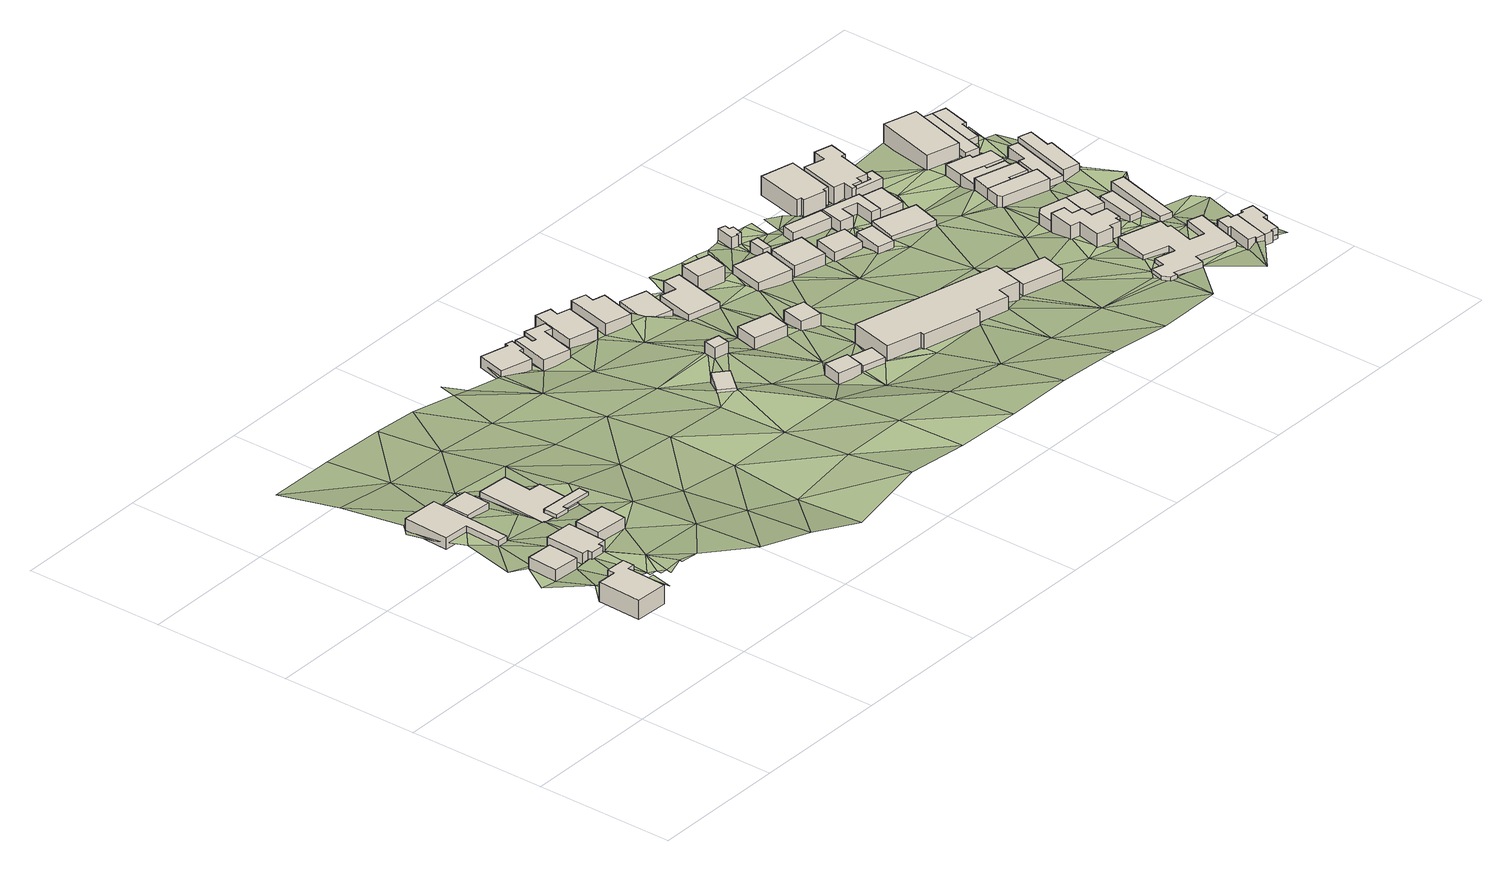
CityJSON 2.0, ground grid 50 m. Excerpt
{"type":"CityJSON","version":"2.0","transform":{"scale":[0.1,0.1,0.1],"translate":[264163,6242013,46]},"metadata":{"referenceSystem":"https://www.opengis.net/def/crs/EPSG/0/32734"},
"CityObjects":{
"building1":{"type":"Building","attributes":{"address":"126 Chester Road Walmer Estate Cape Town","building":"house","building:levels":2,"building_height":6.9,"plus_code":"4FRW3C7X+MC2","ground_height":81.31,"roof_height":88.21},"geometry":[{"type":"Solid","lod":"1","boundaries":[[[[0,1,2,3]],[[1,4,5,2]],[[4,6,7,5]],[[6,8,9,7]],[[8,10,11,9]],[[10,12,13,11]],[[12,14,15,13]],[[14,0,3,15]],[[3,2,5,7,9,11,13,15]],[[14,12,10,8,6,4,1,0]]]]}]},
"building2":{"type":"Building","attributes":{"address":"91 Chester Road Walmer Estate Cape Town","building":"house","building:levels":1,"building_height":4.1,"plus_code":"4FRW3C7X+QCG","ground_height":78.6,"roof_height":82.7},"geometry":[{"type":"Solid","lod":"1","boundaries":[[[[16,17,18,19]],[[17,20,21,18]],[[20,22,23,21]],[[22,16,19,23]],[[19,18,21,23]],[[22,20,17,16]]]]}]},
"building3":{"type":"Building","attributes":{"address":"88 Coronation Road Walmer Estate Cape Town","building":"house","building:levels":1,"building_height":4.1,"plus_code":"4FRW3C7X+WCX","ground_height":73.77,"roof_height":77.87},"geometry":[{"type":"Solid","lod":"1","boundaries":[[[[24,25,26,27]],[[25,28,29,26]],[[28,30,31,29]],[[30,32,33,31]],[[32,34,35,33]],[[34,24,27,35]],[[27,26,29,31,33,35]],[[34,32,30,28,25,24]]]]}]},
"building4":{"type":"Building","attributes":{"address":"93 Chester Road Walmer Estate Cape Town","building":"house","building:levels":1,"building_height":4.1,"plus_code":"4FRW3C7X+QFQ","ground_height":77.95,"roof_height":82.05},"geometry":[{"type":"Solid","lod":"1","boundaries":[[[[36,37,38,39]],[[37,40,41,38]],[[40,42,43,41]],[[42,44,45,43]],[[44,46,47,45]],[[46,48,49,47]],[[48,50,51,49]],[[50,36,39,51]],[[39,38,41,43,45,47,49,51]],[[50,48,46,44,42,40,37,36]]]]}]},
"building5":{"type":"Building","attributes":{"address":"46 Upper Mountain Road Walmer Estate Cape Town","building":"house","building:levels":1,"building_height":4.1,"plus_code":"4FRW3C7X+QGQ","ground_height":77.95,"roof_height":82.05},"geometry":[{"type":"Solid","lod":"1","boundaries":[[[[52,53,54,55]],[[53,56,57,54]],[[56,58,59,57]],[[58,52,55,59]],[[55,54,57,59]],[[58,56,53,52]]]]}]},
"building6":{"type":"Building","attributes":{"address":"90 Coronation Road Walmer Estate Cape Town","building":"house","building:levels":1,"building_height":4.1,"plus_code":"4FRW3C7X+WFQ","ground_height":73.22,"roof_height":77.32},"geometry":[{"type":"Solid","lod":"1","boundaries":[[[[60,61,62,63]],[[61,64,65,62]],[[64,66,67,65]],[[66,60,63,67]],[[63,62,65,67]],[[66,64,61,60]]]]}]},
"building7":{"type":"Building","attributes":{"address":"Upper Mountain Road Walmer Estate Cape Town","building":"roof","building:levels":1,"building_height":1.3,"min_height":2.8,"plus_code":"4FRW3C7X+RHV","ground_height":75.41,"roof_height":80.81,"bottom_roof_height":79.51},"geometry":[{"type":"Solid","lod":"1","boundaries":[[[[68,69,70,71]],[[69,72,73,70]],[[72,74,75,73]],[[74,76,77,75]],[[76,78,79,77]],[[78,68,71,79]],[[71,70,73,75,77,79]],[[78,76,74,72,69,68]]]]}]},
"building8":{"type":"Building","attributes":{"address":"44 Upper Mountain Road Walmer Estate Cape Town","building":"house","building:levels":1,"building_height":4.1,"plus_code":"4FRW3C7X+VHM","ground_height":70.8,"roof_height":74.9},"geometry":[{"type":"Solid","lod":"1","boundaries":[[[[80,81,82,83]],[[81,84,85,82]],[[84,86,87,85]],[[86,88,89,87]],[[88,90,91,89]],[[90,80,83,91]],[[83,82,85,87,89,91]],[[90,88,86,84,81,80]]]]}]},
"building9":{"type":"Building","attributes":{"address":"52 Palmerston Road Woodstock Cape Town","building":"house","building:levels":1,"building_height":4.1,"plus_code":"4FRW3C8X+4WV","ground_height":57.45,"roof_height":61.55},"geometry":[{"type":"Solid","lod":"1","boundaries":[[[[92,93,94,95]],[[93,96,97,94]],[[96,98,99,97]],[[98,100,101,99]],[[100,102,103,101]],[[102,104,105,103]],[[104,106,107,105]],[[106,92,95,107]],[[95,94,97,99,101,103,105,107]],[[106,104,102,100,98,96,93,92]]]]}]},
"building10":{"type":"Building","attributes":{"building":"yes","building:levels":1,"building_height":4.1,"plus_code":"4FRW3F72+W23","ground_height":61.62,"roof_height":65.72},"geometry":[{"type":"Solid","lod":"1","boundaries":[[[[108,109,110,111]],[[109,112,113,110]],[[112,114,115,113]],[[114,108,111,115]],[[111,110,113,115]],[[114,112,109,108]]]]}]},
"building11":{"type":"Building","attributes":{"address":"50 Palmerston Road Woodstock Cape Town","building":"house","building:levels":1,"building_height":4.1,"plus_code":"4FRW3C8X+4XC","ground_height":57.45,"roof_height":61.55},"geometry":[{"type":"Solid","lod":"1","boundaries":[[[[116,117,118,119]],[[117,120,121,118]],[[120,122,123,121]],[[122,124,125,123]],[[124,126,127,125]],[[126,128,129,127]],[[128,130,131,129]],[[130,132,133,131]],[[132,134,135,133]],[[134,116,119,135]],[[119,118,121,123,125,127,129,131,133,135]],[[134,132,130,128,126,124,122,120,117,116]]]]}]},
"building12":{"type":"Building","attributes":{"building":"yes","building:levels":1,"building_height":4.1,"plus_code":"4FRW3F72+X38","ground_height":62.28,"roof_height":66.38},"geometry":[{"type":"Solid","lod":"1","boundaries":[[[[136,137,138,139]],[[137,140,141,138]],[[140,142,143,141]],[[142,136,139,143]],[[139,138,141,143]],[[142,140,137,136]]]]}]},
"building13":{"type":"Building","attributes":{"address":"48 Palmerston Road Woodstock Cape Town","building":"house","building:levels":1,"building_height":4.1,"plus_code":"4FRW3F82+42P","ground_height":56.21,"roof_height":60.31},"geometry":[{"type":"Solid","lod":"1","boundaries":[[[[144,145,146,147]],[[145,148,149,146]],[[148,150,151,149]],[[150,152,153,151]],[[152,154,155,153]],[[154,144,147,155]],[[147,146,149,151,153,155]],[[154,152,150,148,145,144]]]]}]},
"building14":{"type":"Building","attributes":{"building":"school","building:levels":1,"building_height":4.1,"plus_code":"4FRW3F72+R5M","ground_height":57.46,"roof_height":61.56},"geometry":[{"type":"Solid","lod":"1","boundaries":[[[[156,157,158,159]],[[157,160,161,158]],[[160,162,163,161]],[[162,156,159,163]],[[159,158,161,163]],[[162,160,157,156]]]]}]},
"building15":{"type":"Building","attributes":{"address":"46 Palmerston Road Woodstock Cape Town","building":"house","building:levels":1,"building_height":4.1,"plus_code":"4FRW3F82+43H","ground_height":56.21,"roof_height":60.31},"geometry":[{"type":"Solid","lod":"1","boundaries":[[[[164,165,166,167]],[[165,168,169,166]],[[168,170,171,169]],[[170,172,173,171]],[[172,174,175,173]],[[174,164,167,175]],[[167,166,169,171,173,175]],[[174,172,170,168,165,164]]]]}]},
"building16":{"type":"Building","attributes":{"building":"school","building:levels":1,"building_height":4.1,"plus_code":"4FRW3F72+R6J","ground_height":56.07,"roof_height":60.17},"geometry":[{"type":"Solid","lod":"1","boundaries":[[[[176,177,178,179]],[[177,180,181,178]],[[180,182,183,181]],[[182,176,179,183]],[[179,178,181,183]],[[182,180,177,176]]]]}]},
"building17":{"type":"Building","attributes":{"building":"school","building:levels":1,"building_height":4.1,"plus_code":"4FRW3F72+X58","ground_height":56.25,"roof_height":60.35},"geometry":[{"type":"Solid","lod":"1","boundaries":[[[[184,185,186,187]],[[185,188,189,186]],[[188,190,191,189]],[[190,184,187,191]],[[187,186,189,191]],[[190,188,185,184]]]]}]},
"building18":{"type":"Building","attributes":{"address":"Palmerston Road Woodstock Cape Town","building":"house","building:levels":1,"building_height":4.1,"plus_code":"4FRW3F82+452","ground_height":51.7,"roof_height":55.8},"geometry":[{"type":"Solid","lod":"1","boundaries":[[[[192,193,194,195]],[[193,196,197,194]],[[196,198,199,197]],[[198,192,195,199]],[[195,194,197,199]],[[198,196,193,192]]]]}]},
"building19":{"type":"Building","attributes":{"building":"school","building:levels":1,"building_height":4.1,"plus_code":"4FRW3F72+W7R","ground_height":54.85,"roof_height":58.95},"geometry":[{"type":"Solid","lod":"1","boundaries":[[[[200,201,202,203]],[[201,204,205,202]],[[204,206,207,205]],[[206,200,203,207]],[[203,202,205,207]],[[206,204,201,200]]]]}]},
"building20":{"type":"Building","attributes":{"address":"Palmerston Road Woodstock Cape Town","building":"house","building:levels":1,"building_height":4.1,"plus_code":"4FRW3F82+36C","ground_height":51.67,"roof_height":55.77},"geometry":[{"type":"Solid","lod":"1","boundaries":[[[[208,209,210,211]],[[209,212,213,210]],[[212,214,215,213]],[[214,216,217,215]],[[216,218,219,217]],[[218,208,211,219]],[[211,210,213,215,217,219]],[[218,216,214,212,209,208]]]]}]},
"building21":{"type":"Building","attributes":{"building":"school","building:levels":2,"building_height":6.9,"plus_code":"4FRW3F72+R96","ground_height":56.07,"roof_height":62.97},"geometry":[{"type":"Solid","lod":"1","boundaries":[[[[220,221,222,223]],[[221,224,225,222]],[[224,226,227,225]],[[226,228,229,227]],[[228,230,231,229]],[[230,232,233,231]],[[232,234,235,233]],[[234,236,237,235]],[[236,238,239,237]],[[238,220,223,239]],[[223,222,225,227,229,231,233,235,237,239]],[[238,236,234,232,230,228,226,224,221,220]]]]}]},
"building22":{"type":"Building","attributes":{"address":"Palmerston Road Woodstock Cape Town","building":"house","building:levels":2,"building_height":6.9,"plus_code":"4FRW3F82+37V","ground_height":51.67,"roof_height":58.57},"geometry":[{"type":"Solid","lod":"1","boundaries":[[[[240,241,242,243]],[[241,244,245,242]],[[244,246,247,245]],[[246,240,243,247]],[[243,242,245,247]],[[246,244,241,240]]]]}]},
"building23":{"type":"Building","attributes":{"address":"40 Palmerston Road Woodstock Cape Town","building":"house","building:levels":1,"building_height":4.1,"plus_code":"4FRW3F82+383","ground_height":51.77,"roof_height":55.87},"geometry":[{"type":"Solid","lod":"1","boundaries":[[[[248,249,250,251]],[[249,252,253,250]],[[252,254,255,253]],[[254,248,251,255]],[[251,250,253,255]],[[254,252,249,248]]]]}]},
"building24":{"type":"Building","attributes":{"address":"38 Palmerston Road Woodstock Cape Town","building":"house","building:levels":1,"building_height":4.1,"plus_code":"4FRW3F82+29P","ground_height":51.77,"roof_height":55.87},"geometry":[{"type":"Solid","lod":"1","boundaries":[[[[256,257,258,259]],[[257,260,261,258]],[[260,262,263,261]],[[262,256,259,263]],[[259,258,261,263]],[[262,260,257,256]]]]}]},
"building25":{"type":"Building","attributes":{"building":"yes","building:levels":1,"building_height":4.1,"plus_code":"4FRW3F82+39P","ground_height":50.16,"roof_height":54.26},"geometry":[{"type":"Solid","lod":"1","boundaries":[[[[264,265,266,267]],[[265,268,269,266]],[[268,270,271,269]],[[270,264,267,271]],[[267,266,269,271]],[[270,268,265,264]]]]}]},
"building26":{"type":"Building","attributes":{"building":"yes","building:levels":1,"building_height":4.1,"plus_code":"4FRW3F82+49G","ground_height":50.16,"roof_height":54.26},"geometry":[{"type":"Solid","lod":"1","boundaries":[[[[272,273,274,275]],[[273,276,277,274]],[[276,278,279,277]],[[278,280,281,279]],[[280,282,283,281]],[[282,284,285,283]],[[284,286,287,285]],[[286,272,275,287]],[[275,274,277,279,281,283,285,287]],[[286,284,282,280,278,276,273,272]]]]}]},
"building27":{"type":"Building","attributes":{"building":"school","building:levels":1,"building_height":4.1,"plus_code":"4FRW3F72+QGR","ground_height":56.66,"roof_height":60.76},"geometry":[{"type":"Solid","lod":"1","boundaries":[[[[288,289,290,291]],[[289,292,293,290]],[[292,294,295,293]],[[294,288,291,295]],[[291,290,293,295]],[[294,292,289,288]]]]}]},
"building28":{"type":"Building","attributes":{"address":"36 Palmerston Road Woodstock Cape Town","building":"house","building:levels":1,"building_height":4.1,"plus_code":"4FRW3F82+2CH","ground_height":50.63,"roof_height":54.73},"geometry":[{"type":"Solid","lod":"1","boundaries":[[[[296,297,298,299]],[[297,300,301,298]],[[300,302,303,301]],[[302,296,299,303]],[[299,298,301,303]],[[302,300,297,296]]]]}]},
"building29":{"type":"Building","attributes":{"address":"Roodebloem Road Woodstock Cape Town","building":"garage","building:levels":1,"building_height":4.1,"plus_code":"4FRW3F72+XFW","ground_height":50.63,"roof_height":54.73},"geometry":[{"type":"Solid","lod":"1","boundaries":[[[[304,305,306,307]],[[305,308,309,306]],[[308,310,311,309]],[[310,304,307,311]],[[307,306,309,311]],[[310,308,305,304]]]]}]},
"building30":{"type":"Building","attributes":{"address":"Woodstock Cape Town","building":"yes","building:levels":1,"building_height":4.1,"plus_code":"4FRW3F82+3FC","ground_height":50.63,"roof_height":54.73},"geometry":[{"type":"Solid","lod":"1","boundaries":[[[[312,313,314,315]],[[313,316,317,314]],[[316,318,319,317]],[[318,312,315,319]],[[315,314,317,319]],[[318,316,313,312]]]]}]},
"building31":{"type":"Building","attributes":{"address":"Roodebloem Road Woodstock Cape Town","building":"yes","building:levels":1,"building_height":4.1,"plus_code":"4FRW3F82+2FX","ground_height":50.63,"roof_height":54.73},"geometry":[{"type":"Solid","lod":"1","boundaries":[[[[320,321,322,323]],[[321,324,325,322]],[[324,326,327,325]],[[326,328,329,327]],[[328,330,331,329]],[[330,332,333,331]],[[332,334,335,333]],[[334,320,323,335]],[[323,322,325,327,329,331,333,335]],[[334,332,330,328,326,324,321,320]]]]}]},
"building32":{"type":"Building","attributes":{"address":"80 Roodebloem Road Woodstock Cape Town","building":"yes","building:levels":1,"building_height":4.1,"plus_code":"4FRW3F72+XGX","ground_height":49.49,"roof_height":53.59},"geometry":[{"type":"Solid","lod":"1","boundaries":[[[[336,337,338,339]],[[337,340,341,338]],[[340,342,343,341]],[[342,336,339,343]],[[339,338,341,343]],[[342,340,337,336]]]]}]},
"building33":{"type":"Building","attributes":{"address":"46 Balfour Street Woodstock 7925 Cape Town","building":"residential","building:levels":2,"beds":"12","operator":"St Anne's Homes","building_height":6.9,"plus_code":"4FRW3F82+4GP","ground_height":47.47,"roof_height":54.37},"geometry":[{"type":"Solid","lod":"1","boundaries":[[[[344,345,346,347]],[[345,348,349,346]],[[348,350,351,349]],[[350,352,353,351]],[[352,354,355,353]],[[354,356,357,355]],[[356,358,359,357]],[[358,344,347,359]],[[347,346,349,351,353,355,357,359]],[[358,356,354,352,350,348,345,344]]]]}]},
"building34":{"type":"Building","attributes":{"address":"78 Roodebloem Road Woodstock Cape Town","building":"house","building:levels":1,"building_height":4.1,"plus_code":"4FRW3F82+2HV","ground_height":49.49,"roof_height":53.59},"geometry":[{"type":"Solid","lod":"1","boundaries":[[[[360,361,362,363]],[[361,364,365,362]],[[364,366,367,365]],[[366,360,363,367]],[[363,362,365,367]],[[366,364,361,360]]]]}]},
"building35":{"type":"Building","attributes":{"address":"119 Roodebloem Road Woodstock Cape Town","building":"commercial","building:levels":1,"building_height":4.1,"plus_code":"4FRW3F72+PM8","ground_height":55.45,"roof_height":59.55},"geometry":[{"type":"Solid","lod":"1","boundaries":[[[[368,369,370,371]],[[369,372,373,370]],[[372,374,375,373]],[[374,376,377,375]],[[376,378,379,377]],[[378,380,381,379]],[[380,382,383,381]],[[382,384,385,383]],[[384,386,387,385]],[[386,388,389,387]],[[388,390,391,389]],[[390,392,393,391]],[[392,394,395,393]],[[394,396,397,395]],[[396,398,399,397]],[[398,400,401,399]],[[400,402,403,401]],[[402,404,405,403]],[[404,406,407,405]],[[406,408,409,407]],[[408,368,371,409]],[[371,370,373,375,377,379,381,383,385,387,389,391,393,395,397,399,401,403,405,407,409]],[[408,406,404,402,400,398,396,394,392,390,388,386,384,382,380,378,376,374,372,369,368]]]]}]},
"building36":{"type":"Building","attributes":{"address":"117A Roodebloem Road Woodstock Cape Town","building":"yes","building:levels":2,"building_height":6.9,"plus_code":"4FRW3F72+RM6","ground_height":53.27,"roof_height":60.17},"geometry":[{"type":"Solid","lod":"1","boundaries":[[[[410,411,412,413]],[[411,414,415,412]],[[414,416,417,415]],[[416,418,419,417]],[[418,420,421,419]],[[420,422,423,421]],[[422,424,425,423]],[[424,426,427,425]],[[426,428,429,427]],[[428,430,431,429]],[[430,432,433,431]],[[432,434,435,433]],[[434,436,437,435]],[[436,438,439,437]],[[438,410,413,439]],[[413,412,415,417,419,421,423,425,427,429,431,433,435,437,439]],[[438,436,434,432,430,428,426,424,422,420,418,416,414,411,410]]]]}]},
"building37":{"type":"Building","attributes":{"address":"Annie's Corner Charity Shop Roodebloem Road Woodstock Cape Town","building":"retail","building:levels":1,"operator":"St. Anne's Home","building_height":4.1,"plus_code":"4FRW3F82+3HG","ground_height":49.49,"roof_height":53.59},"geometry":[{"type":"Solid","lod":"1","boundaries":[[[[440,441,442,443]],[[441,444,445,442]],[[444,446,447,445]],[[446,448,449,447]],[[448,450,451,449]],[[450,452,453,451]],[[452,454,455,453]],[[454,440,443,455]],[[443,442,445,447,449,451,453,455]],[[454,452,450,448,446,444,441,440]]]]}]},
"building38":{"type":"Building","attributes":{"address":"District Cafe 117 Roodebloem Road Woodstock Cape Town","building":"yes","building:levels":1,"amenity":"restaurant","building_height":4.1,"plus_code":"4FRW3F72+VM3","ground_height":53.27,"roof_height":57.37},"geometry":[{"type":"Solid","lod":"1","boundaries":[[[[410,438,456,457]],[[438,436,458,456]],[[436,459,460,458]],[[459,461,462,460]],[[461,463,464,462]],[[463,465,466,464]],[[465,410,457,466]],[[457,456,458,460,462,464,466]],[[465,463,461,459,436,438,410]]]]}]},
"building39":{"type":"Building","attributes":{"address":"48 Balfour Street Woodstock 7925 Cape Town","building":"residential","building:levels":2,"beds":"12","operator":"St Anne's Homes","building_height":6.9,"plus_code":"4FRW3F82+4H8","ground_height":47.47,"roof_height":54.37},"geometry":[{"type":"Solid","lod":"1","boundaries":[[[[467,468,469,470]],[[468,471,472,469]],[[471,473,474,472]],[[473,475,476,474]],[[475,477,478,476]],[[477,479,480,478]],[[479,481,482,480]],[[481,483,484,482]],[[483,485,486,484]],[[485,487,488,486]],[[487,489,490,488]],[[489,491,492,490]],[[491,493,494,492]],[[493,495,496,494]],[[495,467,470,496]],[[470,469,472,474,476,478,480,482,484,486,488,490,492,494,496]],[[495,493,491,489,487,485,483,481,479,477,475,473,471,468,467]]]]}]},
"building40":{"type":"Building","attributes":{"address":"1 Devonshire Street Woodstock Cape Town","building":"semidetached_house","building:levels":1,"building_height":4.1,"plus_code":"4FRW3F72+MQ2","ground_height":57.22,"roof_height":61.32},"geometry":[{"type":"Solid","lod":"1","boundaries":[[[[497,498,499,500]],[[498,501,502,499]],[[501,503,504,502]],[[503,505,506,504]],[[505,507,508,506]],[[507,509,510,508]],[[509,511,512,510]],[[511,513,514,512]],[[513,515,516,514]],[[515,497,500,516]],[[500,499,502,504,506,508,510,512,514,516]],[[515,513,511,509,507,505,503,501,498,497]]]]}]},
"building41":{"type":"Building","attributes":{"building":"yes","building:levels":1,"building_height":4.1,"plus_code":"4FRW3F72+RPR","ground_height":53.27,"roof_height":57.37},"geometry":[{"type":"Solid","lod":"1","boundaries":[[[[461,459,460,462]],[[459,517,518,460]],[[517,519,520,518]],[[519,461,462,520]],[[462,460,518,520]],[[519,517,459,461]]]]}]},
"building42":{"type":"Building","attributes":{"building":"carport","building:levels":1,"building_height":4.1,"plus_code":"4FRW3F72+RP8","ground_height":53.27,"roof_height":57.37},"geometry":[{"type":"Solid","lod":"1","boundaries":[[[[521,522,523,524]],[[522,525,526,523]],[[525,527,528,526]],[[527,521,524,528]],[[524,523,526,528]],[[527,525,522,521]]]]}]},
"building43":{"type":"Building","attributes":{"address":"3 Devonshire Street Woodstock Cape Town","building":"semidetached_house","building:levels":1,"building_height":4.1,"plus_code":"4FRW3F72+MQ9","ground_height":57.22,"roof_height":61.32},"geometry":[{"type":"Solid","lod":"1","boundaries":[[[[498,497,500,499]],[[497,529,530,500]],[[529,531,532,530]],[[531,533,534,532]],[[533,535,536,534]],[[535,537,538,536]],[[537,539,540,538]],[[539,541,542,540]],[[541,543,544,542]],[[543,498,499,544]],[[499,500,530,532,534,536,538,540,542,544]],[[543,541,539,537,535,533,531,529,497,498]]]]}]},
"building44":{"type":"Building","attributes":{"address":"Pizza Connection 113 Roodebloem Road Woodstock Cape Town","building":"yes","building:levels":1,"amenity":"restaurant","building_height":4.1,"plus_code":"4FRW3F72+WPJ","ground_height":51.27,"roof_height":55.37},"geometry":[{"type":"Solid","lod":"1","boundaries":[[[[545,546,547,548]],[[546,549,550,547]],[[549,551,552,550]],[[551,553,554,552]],[[553,555,556,554]],[[555,545,548,556]],[[548,547,550,552,554,556]],[[555,553,551,549,546,545]]]]}]},
"building45":{"type":"Building","attributes":{"address":"111 Roodebloem Road Woodstock Cape Town","building":"semidetached_house","building:levels":1,"building_height":4.1,"plus_code":"4FRW3F72+XP2","ground_height":51.27,"roof_height":55.37},"geometry":[{"type":"Solid","lod":"1","boundaries":[[[[545,555,556,548]],[[555,557,558,556]],[[557,559,560,558]],[[559,561,562,560]],[[561,563,564,562]],[[563,545,548,564]],[[548,556,558,560,562,564]],[[563,561,559,557,555,545]]]]}]},
"building46":{"type":"Building","attributes":{"building":"carport","building:levels":1,"building_height":4.1,"plus_code":"4FRW3F72+RQ2","ground_height":52.96,"roof_height":57.06},"geometry":[{"type":"Solid","lod":"1","boundaries":[[[[565,566,567,568]],[[566,569,570,567]],[[569,571,572,570]],[[571,565,568,572]],[[568,567,570,572]],[[571,569,566,565]]]]}]},
"building47":{"type":"Building","attributes":{"address":"109 Roodebloem Road Woodstock Cape Town","building":"house","building:levels":1,"building:use":"office","building_height":4.1,"plus_code":"4FRW3F72+XPJ","ground_height":49.05,"roof_height":53.15},"geometry":[{"type":"Solid","lod":"1","boundaries":[[[[573,574,575,576]],[[574,577,578,575]],[[577,579,580,578]],[[579,581,582,580]],[[581,583,584,582]],[[583,573,576,584]],[[576,575,578,580,582,584]],[[583,581,579,577,574,573]]]]}]},
"building48":{"type":"Building","attributes":{"address":"107 Roodebloem Road Woodstock Cape Town","building":"house","building:levels":1,"building:use":"office","building_height":4.1,"plus_code":"4FRW3F82+2P3","ground_height":49.05,"roof_height":53.15},"geometry":[{"type":"Solid","lod":"1","boundaries":[[[[573,583,584,576]],[[583,585,586,584]],[[585,587,588,586]],[[587,589,590,588]],[[589,591,592,590]],[[591,593,594,592]],[[593,573,576,594]],[[576,584,586,588,590,592,594]],[[593,591,589,587,585,583,573]]]]}]},
"building49":{"type":"Building","attributes":{"address":"30 Palmerston Road Woodstock Cape Town","building":"semidetached_house","building:levels":1,"building_height":4.1,"plus_code":"4FRW3F72+WQR","ground_height":48.94,"roof_height":53.04},"geometry":[{"type":"Solid","lod":"1","boundaries":[[[[595,596,597,598]],[[596,599,600,597]],[[599,601,602,600]],[[601,603,604,602]],[[603,605,606,604]],[[605,595,598,606]],[[598,597,600,602,604,606]],[[605,603,601,599,596,595]]]]}]},
"building50":{"type":"Building","attributes":{"address":"105A Roodebloem Road Cape Town","building":"yes","building:levels":2,"building_height":6.9,"plus_code":"4FRW3F82+3PP","ground_height":46.88,"roof_height":53.78},"geometry":[{"type":"Solid","lod":"1","boundaries":[[[[607,608,609,610]],[[608,611,612,609]],[[611,613,614,612]],[[613,607,610,614]],[[610,609,612,614]],[[613,611,608,607]]]]}]},
"building51":{"type":"Building","attributes":{"address":"28 Palmerston Road Woodstock Cape Town","building":"semidetached_house","building:levels":1,"building_height":4.1,"plus_code":"4FRW3F72+WQP","ground_height":50.91,"roof_height":55.01},"geometry":[{"type":"Solid","lod":"1","boundaries":[[[[615,616,617,618]],[[616,619,620,617]],[[619,621,622,620]],[[621,623,624,622]],[[623,625,626,624]],[[625,615,618,626]],[[618,617,620,622,624,626]],[[625,623,621,619,616,615]]]]}]},
"building52":{"type":"Building","attributes":{"address":"54 Balfour Street Woodstock Cape Town","building":"house","building:levels":1,"building_height":4.1,"plus_code":"4FRW3F82+3QM","ground_height":46.73,"roof_height":50.83},"geometry":[{"type":"Solid","lod":"1","boundaries":[[[[627,628,629,630]],[[628,631,632,629]],[[631,633,634,632]],[[633,635,636,634]],[[635,627,630,636]],[[630,629,632,634,636]],[[635,633,631,628,627]]]]}]},
"building53":{"type":"Building","attributes":{"address":"56 Balfour Street Woodstock Cape Town","building":"house","building:levels":1,"building_height":4.1,"plus_code":"4FRW3F82+3QX","ground_height":46.73,"roof_height":50.83},"geometry":[{"type":"Solid","lod":"1","boundaries":[[[[628,627,630,629]],[[627,637,638,630]],[[637,639,640,638]],[[639,641,642,640]],[[641,643,644,642]],[[643,628,629,644]],[[629,630,638,640,642,644]],[[643,641,639,637,627,628]]]]}]},
"terrain1":{"type":"TINRelief","geometry":[{"type":"CompositeSurface","lod":"1","boundaries":[[[8,12,10]],[[12,8,645]],[[645,16,646]],[[22,646,16]],[[8,6,645]],[[1,647,648]],[[16,645,17]],[[22,649,650]],[[4,1,648]],[[6,17,645]],[[651,652,648]],[[653,4,648]],[[6,4,653]],[[650,649,654]],[[649,22,20]],[[6,653,655]],[[650,654,656]],[[657,17,6]],[[655,657,6]],[[20,17,658]],[[649,20,659]],[[657,658,17]],[[655,660,661]],[[649,659,654]],[[662,25,663]],[[657,42,658]],[[658,659,20]],[[663,25,664]],[[665,662,656]],[[661,666,667]],[[657,655,668]],[[656,654,665]],[[661,669,655]],[[670,671,667]],[[667,669,661]],[[672,654,659]],[[655,669,668]],[[671,669,667]],[[668,50,48]],[[673,674,671]],[[668,669,50]],[[659,36,672]],[[671,674,669]],[[24,675,25]],[[50,56,36]],[[676,675,24]],[[672,677,24]],[[669,58,50]],[[678,672,36]],[[53,36,56]],[[679,677,672]],[[50,58,56]],[[24,677,60]],[[679,672,678]],[[36,53,678]],[[680,669,674]],[[677,679,681]],[[24,60,66]],[[669,680,58]],[[678,53,52]],[[24,682,676]],[[674,683,680]],[[676,682,684]],[[24,66,685]],[[686,679,678]],[[681,679,686]],[[66,681,686]],[[682,24,685]],[[52,687,678]],[[685,66,686]],[[58,688,52]],[[680,688,58]],[[689,684,682]],[[688,687,52]],[[685,686,84]],[[680,683,690]],[[84,691,692]],[[687,688,693]],[[687,693,692]],[[84,694,685]],[[682,685,695]],[[696,690,683]],[[697,688,680]],[[692,694,84]],[[693,694,692]],[[685,694,695]],[[698,689,682]],[[697,680,690]],[[699,693,688]],[[682,695,698]],[[693,699,694]],[[697,699,688]],[[696,700,690]],[[701,695,694]],[[700,696,702]],[[701,694,699]],[[697,690,703]],[[695,704,698]],[[700,703,690]],[[705,695,701]],[[699,697,706]],[[705,704,695]],[[703,706,697]],[[700,702,707]],[[701,699,708]],[[708,705,701]],[[708,699,706]],[[704,705,709]],[[700,710,703]],[[700,707,710]],[[709,705,711]],[[706,703,712]],[[705,708,711]],[[712,703,710]],[[713,714,709]],[[709,711,713]],[[708,706,715]],[[716,710,707]],[[715,706,712]],[[713,711,717]],[[708,718,711]],[[712,710,719]],[[720,717,711]],[[718,708,715]],[[716,719,710]],[[720,711,116]],[[717,720,721]],[[715,712,722]],[[718,723,711]],[[715,724,718]],[[711,723,116]],[[719,725,712]],[[722,724,715]],[[116,93,720]],[[725,722,712]],[[718,724,726]],[[98,93,116]],[[93,98,96]],[[716,727,719]],[[116,134,98]],[[723,728,116]],[[725,729,722]],[[723,718,136]],[[718,726,730]],[[722,729,114]],[[719,731,725]],[[128,732,130]],[[137,726,114]],[[719,727,731]],[[728,723,144]],[[136,718,730]],[[728,733,120]],[[726,137,730]],[[729,725,156]],[[114,729,140]],[[120,733,122]],[[144,733,728]],[[734,723,136]],[[114,140,137]],[[733,124,122]],[[144,723,734]],[[731,735,725]],[[137,136,730]],[[156,725,735]],[[729,156,162]],[[729,736,140]],[[734,136,142]],[[737,731,727]],[[162,736,729]],[[144,734,164]],[[140,185,142]],[[738,144,164]],[[739,156,735]],[[145,144,738]],[[740,164,734]],[[184,734,142]],[[736,185,140]],[[735,731,741]],[[739,735,742]],[[174,738,164]],[[736,162,160]],[[734,743,740]],[[184,142,185]],[[739,742,160]],[[735,744,742]],[[737,741,731]],[[742,745,160]],[[736,160,745]],[[734,746,743]],[[184,746,734]],[[743,168,740]],[[188,185,736]],[[735,747,744]],[[220,736,745]],[[741,747,735]],[[748,182,744]],[[168,743,198]],[[745,182,220]],[[188,736,749]],[[744,747,748]],[[746,750,743]],[[751,746,184]],[[220,749,736]],[[748,220,182]],[[737,752,741]],[[751,184,753]],[[754,748,747]],[[190,753,184]],[[188,749,190]],[[748,754,755]],[[216,750,746]],[[746,751,753]],[[216,196,750]],[[756,198,196]],[[206,190,749]],[[749,220,201]],[[206,753,190]],[[741,757,747]],[[758,201,220]],[[216,212,196]],[[752,759,741]],[[756,196,212]],[[754,747,757]],[[216,214,212]],[[201,758,760]],[[759,757,741]],[[761,753,206]],[[760,204,201]],[[209,753,762]],[[761,206,204]],[[753,763,762]],[[212,209,764]],[[204,760,761]],[[240,209,762]],[[763,753,761]],[[764,209,240]],[[758,765,760]],[[758,220,766]],[[767,762,763]],[[752,768,759]],[[759,769,757]],[[764,240,770]],[[769,771,757]],[[252,761,760]],[[763,761,772]],[[767,763,772]],[[769,759,773]],[[770,240,246]],[[772,246,767]],[[771,769,773]],[[765,774,760]],[[252,760,774]],[[758,766,765]],[[773,759,775]],[[770,246,776]],[[768,775,759]],[[777,246,772]],[[777,776,246]],[[260,252,774]],[[254,252,260]],[[773,778,779]],[[780,772,254]],[[273,777,772]],[[254,260,257]],[[778,773,775]],[[270,772,780]],[[772,270,273]],[[774,262,260]],[[254,257,780]],[[288,778,775]],[[774,765,781]],[[782,780,257]],[[783,777,273]],[[262,774,784]],[[294,778,288]],[[768,785,775]],[[765,766,781]],[[257,256,782]],[[778,294,766]],[[273,270,276]],[[272,783,273]],[[288,775,289]],[[270,280,276]],[[270,268,280]],[[786,784,774]],[[280,278,276]],[[784,787,262]],[[268,782,788]],[[256,262,787]],[[256,788,782]],[[766,294,781]],[[282,286,284]],[[280,268,789]],[[282,280,789]],[[790,774,781]],[[256,787,788]],[[774,790,786]],[[268,788,791]],[[789,268,791]],[[786,792,784]],[[289,775,793]],[[794,795,282]],[[781,294,292]],[[794,282,789]],[[796,775,785]],[[797,793,775]],[[796,797,775]],[[788,787,316]],[[798,789,791]],[[304,792,786]],[[789,799,794]],[[787,296,326]],[[790,800,786]],[[296,792,304]],[[316,787,326]],[[791,318,798]],[[790,801,800]],[[292,289,802]],[[289,793,803]],[[801,310,800]],[[328,296,304]],[[804,796,785]],[[798,805,806]],[[781,292,807]],[[802,289,803]],[[326,296,328]],[[781,808,790]],[[328,304,310]],[[793,797,803]],[[326,324,316]],[[798,318,809]],[[801,810,310]],[[805,798,809]],[[785,811,804]],[[324,318,316]],[[808,801,790]],[[328,310,810]],[[812,318,324]],[[808,781,807]],[[292,802,813]],[[318,812,809]],[[328,810,334]],[[803,814,815]],[[802,803,816]],[[817,804,811]],[[815,816,803]],[[812,818,809]],[[328,332,330]],[[328,334,332]],[[292,813,807]],[[810,320,334]],[[324,819,812]],[[802,816,820]],[[815,821,816]],[[321,819,324]],[[810,336,320]],[[802,822,813]],[[820,822,802]],[[823,821,815]],[[824,819,825]],[[808,807,826]],[[813,822,827]],[[321,828,819]],[[336,364,320]],[[829,807,813]],[[819,828,825]],[[820,830,822]],[[826,336,808]],[[831,828,321]],[[811,832,833]],[[834,835,811]],[[450,831,321]],[[836,807,829]],[[837,828,831]],[[830,820,838]],[[828,489,825]],[[321,366,450]],[[830,838,839]],[[840,826,807]],[[336,841,364]],[[835,832,811]],[[840,807,836]],[[408,838,820]],[[841,366,364]],[[835,834,842]],[[432,436,843]],[[366,452,450]],[[838,844,845]],[[842,834,846]],[[826,563,336]],[[446,444,847]],[[848,849,432]],[[836,850,840]],[[432,459,436]],[[844,838,851]],[[841,452,366]],[[847,444,441]],[[852,826,840]],[[853,854,855]],[[408,851,838]],[[404,853,855]],[[545,826,852]],[[842,856,835]],[[459,432,849]],[[408,406,404]],[[835,857,832]],[[844,858,849]],[[573,841,336]],[[858,844,851]],[[857,859,832]],[[855,408,404]],[[461,840,850]],[[826,545,563]],[[859,860,832]],[[459,849,517]],[[408,861,851]],[[563,573,336]],[[408,855,861]],[[858,517,849]],[[440,454,481]],[[858,851,862]],[[860,863,832]],[[440,481,479]],[[861,862,851]],[[864,452,841]],[[865,866,867]],[[861,855,868]],[[858,522,517]],[[452,864,454]],[[503,863,860]],[[867,866,869]],[[863,868,855]],[[551,840,461]],[[503,501,498]],[[593,841,573]],[[864,481,454]],[[522,519,517]],[[863,503,541]],[[867,869,870]],[[503,498,541]],[[864,841,593]],[[867,537,535]],[[862,861,565]],[[519,551,461]],[[498,543,541]],[[522,521,519]],[[862,565,521]],[[557,555,559]],[[868,863,871]],[[519,521,565]],[[863,541,871]],[[872,571,868]],[[868,873,872]],[[553,559,555]],[[519,874,551]],[[481,864,607]],[[874,519,565]],[[553,551,875]],[[593,876,864]],[[551,874,875]],[[871,873,868]],[[561,559,553]],[[876,593,591]],[[877,878,879]],[[880,571,872]],[[553,875,881]],[[876,882,864]],[[881,561,553]],[[883,879,878]],[[565,884,874]],[[878,561,881]],[[876,591,885]],[[591,589,587]],[[886,565,571]],[[883,878,881]],[[885,882,876]],[[587,885,591]],[[883,881,887]],[[571,880,886]],[[886,884,565]],[[883,887,596]],[[883,596,587]],[[885,587,888]],[[884,886,889]],[[596,888,587]],[[889,890,884]],[[891,882,885]],[[607,613,892]],[[621,884,890]],[[888,596,893]],[[894,888,895]],[[882,891,613]],[[596,615,893]],[[895,888,893]],[[615,625,896]],[[893,615,896]],[[897,895,893]],[[897,898,895]],[[893,899,897]]]}]}
},
"vertices":[
[132,18,353],[138,163,353],[138,163,422],[132,18,422],[164,162,353],[164,162,422],[165,205,353],[165,205,422],[92,208,353],[92,208,422],[91,181,353],[91,181,422],[20,183,353],[20,183,422],[14,23,353],[14,23,422],
[60,385,326],[156,380,326],[156,380,367],[60,385,367],[163,492,326],[163,492,367],[67,497,326],[67,497,367],
[198,974,278],[65,981,278],[65,981,319],[198,974,319],[56,812,278],[56,812,319],[148,807,278],[148,807,319],[141,677,278],[141,677,319],[181,675,278],[181,675,319],
[304,528,320],[203,533,320],[203,533,360],[304,528,360],[195,388,320],[195,388,360],[219,387,320],[219,387,360],[218,368,320],[218,368,360],[267,366,320],[267,366,360],[268,384,320],[268,384,360],[296,382,320],[296,382,360],
[445,512,320],[327,520,320],[327,520,360],[445,512,360],[320,426,320],[320,426,360],[438,417,320],[438,417,360],
[210,945,272],[205,847,272],[205,847,313],[210,945,313],[303,842,272],[303,842,313],[308,940,272],[308,940,313],
[500,645,335],[338,654,335],[338,654,348],[500,645,348],[335,601,335],[335,601,348],[384,598,335],[384,598,348],[385,615,335],[385,615,348],[498,609,335],[498,609,348],
[516,812,248],[472,816,248],[472,816,289],[516,812,289],[480,921,248],[480,921,289],[366,929,248],[366,929,289],[347,662,248],[347,662,289],[504,651,248],[504,651,289],
[1120,1445,115],[1233,1416,115],[1233,1416,155],[1120,1445,155],[1249,1476,115],[1249,1476,155],[1262,1473,115],[1262,1473,155],[1277,1528,115],[1277,1528,155],[1251,1535,115],[1251,1535,155],[1248,1522,115],[1248,1522,155],[1147,1548,115],[1147,1548,155],
[1461,897,156],[1394,819,156],[1394,819,197],[1461,897,197],[1441,779,156],[1441,779,197],[1508,857,156],[1508,857,197],
[1252,1384,115],[1350,1359,115],[1350,1359,155],[1252,1384,155],[1382,1485,115],[1382,1485,155],[1411,1478,115],[1411,1478,155],[1420,1513,115],[1420,1513,155],[1343,1533,115],[1343,1533,155],[1329,1476,115],[1329,1476,155],[1315,1480,115],[1315,1480,155],[1324,1515,115],[1324,1515,155],[1287,1524,115],[1287,1524,155],
[1581,1015,163],[1572,970,163],[1572,970,204],[1581,1015,204],[1626,960,163],[1626,960,204],[1635,1004,163],[1635,1004,204],
[1513,1382,102],[1547,1518,102],[1547,1518,143],[1513,1382,143],[1501,1530,102],[1501,1530,143],[1509,1563,102],[1509,1563,143],[1452,1577,102],[1452,1577,143],[1410,1408,102],[1410,1408,143],
[1754,628,115],[1839,608,115],[1839,608,156],[1754,628,156],[1856,676,115],[1856,676,156],[1771,697,115],[1771,697,156],
[1546,1377,102],[1642,1353,102],[1642,1353,143],[1546,1377,143],[1676,1484,102],[1676,1484,143],[1632,1495,102],[1632,1495,143],[1641,1531,102],[1641,1531,143],[1589,1545,102],[1589,1545,143],
[1869,678,101],[1851,610,101],[1851,610,142],[1869,678,142],[1933,588,101],[1933,588,142],[1952,656,101],[1952,656,142],
[1789,1052,102],[1769,970,102],[1769,970,143],[1789,1052,143],[1891,940,102],[1891,940,143],[1911,1022,102],[1911,1022,143],
[1697,1339,57],[1795,1312,57],[1795,1312,98],[1697,1339,98],[1831,1444,57],[1831,1444,98],[1733,1471,57],[1733,1471,98],
[1948,931,88],[2022,912,88],[2022,912,130],[1948,931,130],[2043,996,88],[2043,996,130],[1968,1014,88],[1968,1014,130],
[1920,1228,57],[1967,1424,57],[1967,1424,98],[1920,1228,98],[1909,1438,57],[1909,1438,98],[1895,1380,57],[1895,1380,98],[1836,1394,57],[1836,1394,98],[1803,1256,57],[1803,1256,98],
[1991,753,101],[1952,596,101],[1952,596,170],[1991,753,170],[2078,565,101],[2078,565,170],[2074,551,101],[2074,551,170],[2285,499,101],[2285,499,170],[2289,515,101],[2289,515,170],[2409,486,101],[2409,486,170],[2420,531,101],[2420,531,170],[2497,513,101],[2497,513,170],[2524,624,101],[2524,624,170],
[1980,1422,57],[1960,1344,57],[1960,1344,126],[1980,1422,126],[2060,1319,57],[2060,1319,126],[2080,1397,57],[2080,1397,126],
[2110,1328,58],[2079,1204,58],[2079,1204,99],[2110,1328,99],[2206,1172,58],[2206,1172,99],[2238,1296,58],[2238,1296,99],
[2369,1265,58],[2256,1293,58],[2256,1293,99],[2369,1265,99],[2227,1178,58],[2227,1178,99],[2341,1150,58],[2341,1150,99],
[2260,1328,42],[2289,1322,42],[2289,1322,83],[2260,1328,83],[2303,1384,42],[2303,1384,83],[2274,1390,42],[2274,1390,83],
[2268,1512,42],[2252,1448,42],[2252,1448,83],[2268,1512,83],[2278,1441,42],[2278,1441,83],[2279,1447,42],[2279,1447,83],[2295,1443,42],[2295,1443,83],[2306,1482,42],[2306,1482,83],[2290,1486,42],[2290,1486,83],[2295,1505,42],[2295,1505,83],
[2517,514,107],[2663,477,107],[2663,477,148],[2517,514,148],[2684,563,107],[2684,563,148],[2539,599,107],[2539,599,148],
[2504,1204,46],[2401,1230,46],[2401,1230,87],[2504,1204,87],[2379,1143,46],[2379,1143,87],[2482,1117,46],[2482,1117,87],
[2513,1164,46],[2487,1058,46],[2487,1058,87],[2513,1164,87],[2546,1044,46],[2546,1044,87],[2572,1150,46],[2572,1150,87],
[2401,1361,46],[2388,1312,46],[2388,1312,87],[2401,1361,87],[2530,1278,46],[2530,1278,87],[2542,1327,46],[2542,1327,87],
[2665,1193,46],[2689,1295,46],[2689,1295,87],[2665,1193,87],[2549,1328,46],[2549,1328,87],[2528,1241,46],[2528,1241,87],[2578,1229,46],[2578,1229,87],[2590,1281,46],[2590,1281,87],[2646,1268,46],[2646,1268,87],[2630,1201,46],[2630,1201,87],
[2764,1131,35],[2605,1178,35],[2605,1178,76],[2764,1131,76],[2574,1075,35],[2574,1075,76],[2733,1028,35],[2733,1028,76],
[2587,1597,15],[2546,1426,15],[2546,1426,84],[2587,1597,84],[2563,1422,15],[2563,1422,84],[2560,1408,15],[2560,1408,84],[2642,1389,15],[2642,1389,84],[2645,1401,15],[2645,1401,84],[2665,1396,15],[2665,1396,84],[2707,1569,15],[2707,1569,84],
[2689,1295,35],[2665,1193,35],[2665,1193,76],[2689,1295,76],[2750,1172,35],[2750,1172,76],[2775,1275,35],[2775,1275,76],
[2931,471,95],[2894,344,95],[2894,344,135],[2931,471,135],[2986,318,95],[2986,318,135],[2977,286,95],[2977,286,135],[2903,307,95],[2903,307,135],[2891,264,95],[2891,264,135],[2851,276,95],[2851,276,135],[2837,228,95],[2837,228,135],[2850,200,95],[2850,200,135],[2873,194,95],[2873,194,135],[2877,210,95],[2877,210,135],[2980,180,95],[2980,180,135],[2991,215,95],[2991,215,135],[3138,173,95],[3138,173,135],[3190,349,95],[3190,349,135],[3136,365,95],[3136,365,135],[3110,277,95],[3110,277,135],[3057,292,95],[3057,292,135],[3084,387,95],[3084,387,135],[3073,391,95],[3073,391,135],[3084,427,95],[3084,427,135],
[2902,711,73],[2881,618,73],[2881,618,142],[2902,711,142],[2915,610,73],[2915,610,142],[2895,525,73],[2895,525,142],[2954,511,73],[2954,511,142],[2958,526,73],[2958,526,142],[2998,516,73],[2998,516,142],[3003,538,73],[3003,538,142],[3017,535,73],[3017,535,142],[3030,595,73],[3030,595,142],[2972,608,73],[2972,608,142],[2982,653,73],[2982,653,142],[2943,662,73],[2943,662,142],[2949,689,73],[2949,689,142],[2952,700,73],[2952,700,142],
[2803,1366,35],[2800,1351,35],[2800,1351,76],[2803,1366,76],[2794,1332,35],[2794,1332,76],[2755,1340,35],[2755,1340,76],[2724,1347,35],[2724,1347,76],[2719,1330,35],[2719,1330,76],[2821,1307,35],[2821,1307,76],[2833,1359,35],[2833,1359,76],
[2952,700,114],[2902,711,114],[2949,689,114],[3011,673,73],[3011,673,114],[3036,761,73],[3036,761,114],[2939,784,73],[2939,784,114],[2914,768,73],[2914,768,114],
[2719,1330,15],[2724,1347,15],[2724,1347,84],[2719,1330,84],[2755,1340,15],[2755,1340,84],[2761,1361,15],[2761,1361,84],[2800,1351,15],[2800,1351,84],[2803,1366,15],[2803,1366,84],[2831,1476,15],[2831,1476,84],[2845,1473,15],[2845,1473,84],[2861,1540,15],[2861,1540,84],[2797,1556,15],[2797,1556,84],[2785,1508,15],[2785,1508,84],[2710,1527,15],[2710,1527,84],[2674,1383,15],[2674,1383,84],[2715,1373,15],[2715,1373,84],[2705,1334,15],[2705,1334,84],
[3201,112,112],[3237,250,112],[3237,250,153],[3201,112,153],[3213,255,112],[3213,255,153],[3216,267,112],[3216,267,153],[3176,278,112],[3176,278,153],[3161,224,112],[3161,224,153],[3171,222,112],[3171,222,153],[3145,133,112],[3145,133,153],[3171,126,112],[3171,126,153],[3169,118,112],[3169,118,153],
[3087,651,73],[3087,651,114],[3112,740,73],[3112,740,114],
[3155,673,73],[3109,684,73],[3109,684,114],[3155,673,114],[3076,543,73],[3076,543,114],[3122,533,73],[3122,533,114],
[3230,105,112],[3230,105,153],[3232,112,112],[3232,112,153],[3257,106,112],[3257,106,153],[3275,178,112],[3275,178,153],[3290,174,112],[3290,174,153],[3308,244,112],[3308,244,153],[3264,255,112],[3264,255,153],[3261,244,112],[3261,244,153],
[2952,1001,53],[2938,951,53],[2938,951,94],[2952,1001,94],[2945,935,53],[2945,935,94],[3115,888,53],[3115,888,94],[3134,952,53],[3134,952,94],[3039,978,53],[3039,978,94],
[3042,990,53],[3042,990,94],[3111,971,53],[3111,971,94],[3125,1026,53],[3125,1026,94],[2973,1069,53],[2973,1069,94],
[3198,712,70],[3133,468,70],[3133,468,111],[3198,712,111],[3178,456,70],[3178,456,111],[3243,700,70],[3243,700,111],
[2991,1138,30],[2973,1069,30],[2973,1069,71],[2991,1138,71],[3125,1026,30],[3125,1026,71],[3139,1082,30],[3139,1082,71],[3071,1100,30],[3071,1100,71],[3076,1113,30],[3076,1113,71],
[3146,1092,30],[3146,1092,71],[3159,1153,30],[3159,1153,71],[3093,1171,30],[3093,1171,71],[3097,1187,30],[3097,1187,71],[3009,1210,30],[3009,1210,71],
[3247,1117,29],[3210,1127,29],[3210,1127,70],[3247,1117,70],[3187,1044,29],[3187,1044,70],[3167,1050,29],[3167,1050,70],[3127,906,29],[3127,906,70],[3184,890,29],[3184,890,70],
[3064,1498,9],[3003,1281,9],[3003,1281,78],[3064,1498,78],[3122,1248,9],[3122,1248,78],[3183,1465,9],[3183,1465,78],
[3247,1117,49],[3184,890,49],[3184,890,90],[3247,1117,90],[3245,875,49],[3245,875,90],[3286,1016,49],[3286,1016,90],[3271,1020,49],[3271,1020,90],[3295,1104,49],[3295,1104,90],
[3192,1267,7],[3242,1450,7],[3242,1450,48],[3192,1267,48],[3194,1463,7],[3194,1463,48],[3128,1227,7],[3128,1227,48],[3177,1213,7],[3177,1213,48],
[3228,1257,7],[3228,1257,48],[3251,1338,7],[3251,1338,48],[3265,1335,7],[3265,1335,48],[3292,1436,7],[3292,1436,48],
[83,250,353],[3,395,326],[132,18,382],[184,121,382],[83,500,326],[9,532,326],[188,41,382],[205,119,382],[189,186,353],[141,677,303],[253,181,342],[83,750,303],[218,368,342],[195,388,326],[203,533,326],[252,168,342],[280,166,342],[56,812,303],[39,848,303],[46,961,278],[148,807,303],[279,147,342],[304,145,342],[267,366,342],[332,250,342],[302,126,342],[340,123,369],[181,675,303],[339,113,369],[403,107,369],[83,1000,278],[83,1250,244],[205,847,303],[347,662,294],[332,750,294],[581,250,333],[303,842,294],[332,1250,212],[581,0,347],[83,1500,192],[332,1000,272],[366,929,272],[504,651,283],[581,500,316],[332,1500,191],[830,250,260],[472,816,283],[516,812,283],[581,750,283],[581,1000,248],[581,1250,204],[830,0,278],[830,500,232],[581,1500,178],[830,750,230],[1079,250,177],[830,1000,206],[1079,0,192],[1079,500,202],[760,1505,160],[830,1250,183],[1079,750,209],[1328,0,252],[1079,1000,184],[912,1466,160],[1328,250,219],[1079,1250,170],[1328,500,200],[989,1470,139],[928,1527,160],[1328,750,193],[1577,0,226],[1104,1443,139],[1328,1000,165],[1577,250,219],[1120,1445,139],[1147,1548,139],[1441,779,193],[1328,1250,129],[1394,819,193],[1577,500,198],[1461,897,163],[1826,0,219],[1350,1359,129],[1577,750,156],[1577,1000,163],[1826,250,203],[1328,1500,115],[1410,1408,115],[1577,1250,112],[1826,500,127],[1826,750,115],[2075,0,218],[1577,1500,102],[1839,608,127],[1642,1353,112],[2075,250,180],[1851,610,127],[1697,1339,112],[1933,588,127],[1869,678,115],[1803,1256,80],[2075,500,122],[1952,596,122],[1948,931,102],[1795,1312,80],[1826,1250,80],[2324,0,201],[1920,1228,80],[2074,551,122],[2078,565,122],[1826,1500,57],[2285,499,125],[2075,750,101],[2324,250,152],[2075,1000,88],[2079,1204,74],[1960,1344,74],[2075,1250,74],[1949,1527,57],[2324,750,100],[2524,624,107],[2060,1319,74],[2573,0,172],[2324,500,125],[2075,1500,57],[2289,515,125],[2110,1328,74],[2409,486,125],[2324,1000,76],[2573,250,140],[2135,1496,57],[2184,1483,57],[2497,513,107],[2420,531,125],[2260,1328,58],[2573,750,88],[2289,1322,58],[2253,1504,42],[2379,1143,58],[2828,17,156],[2487,1058,67],[2401,1230,58],[2388,1312,58],[2388,1413,42],[2573,1000,67],[2401,1361,58],[2482,1117,67],[2822,250,126],[2379,1495,42],[2324,1500,42],[2850,200,126],[2837,228,126],[2430,1403,42],[2407,1491,42],[2546,1044,67],[2574,1075,67],[2822,500,99],[2851,276,126],[2873,194,126],[2517,1458,28],[2448,1475,42],[2822,750,75],[2733,1028,57],[2546,1426,28],[2605,1178,46],[2980,180,119],[2560,1408,28],[2881,618,99],[2891,264,126],[2903,307,126],[2894,344,126],[2877,210,126],[2563,1422,28],[2642,1389,28],[2931,471,99],[2986,318,119],[2895,525,99],[2977,286,119],[2645,1401,28],[2665,1396,28],[2822,1000,57],[2915,610,99],[2674,1383,28],[2902,711,75],[2954,511,95],[2705,1334,35],[3138,173,119],[2991,215,119],[3072,0,144],[3145,133,119],[2914,768,75],[2715,1373,35],[2998,516,95],[2958,526,95],[2945,935,57],[2822,1250,35],[3169,118,144],[2943,662,75],[3017,535,95],[3003,538,95],[3201,112,135],[2761,1361,35],[2972,608,95],[3030,595,95],[2939,784,75],[3072,500,95],[2938,951,57],[3057,292,119],[3110,277,119],[3136,365,119],[3171,126,119],[3171,222,119],[3076,543,95],[3161,224,119],[3176,278,119],[3133,468,95],[3122,533,95],[3190,349,119],[3003,1281,30],[3232,112,135],[3230,105,135],[3257,106,135],[3178,456,95],[3276,82,135],[3299,171,112],[3338,438,91],[3210,518,91],[3313,490,91],[3184,890,53],[3127,906,53],[3072,1250,30],[3071,1100,53],[3139,1082,53],[3076,1113,53],[3256,682,70],[3167,1050,53],[3122,1248,30],[3146,1092,53],[3245,875,70],[3128,1227,30],[3321,750,70],[3187,1044,53],[3177,1213,30],[3258,876,70],[3291,990,49],[3194,1463,9],[3072,1500,9],[3253,1252,29],[3192,1267,30],[3228,1257,29],[3292,1241,29],[3265,1335,29],[3251,1338,29],[3275,1332,29]
]}
